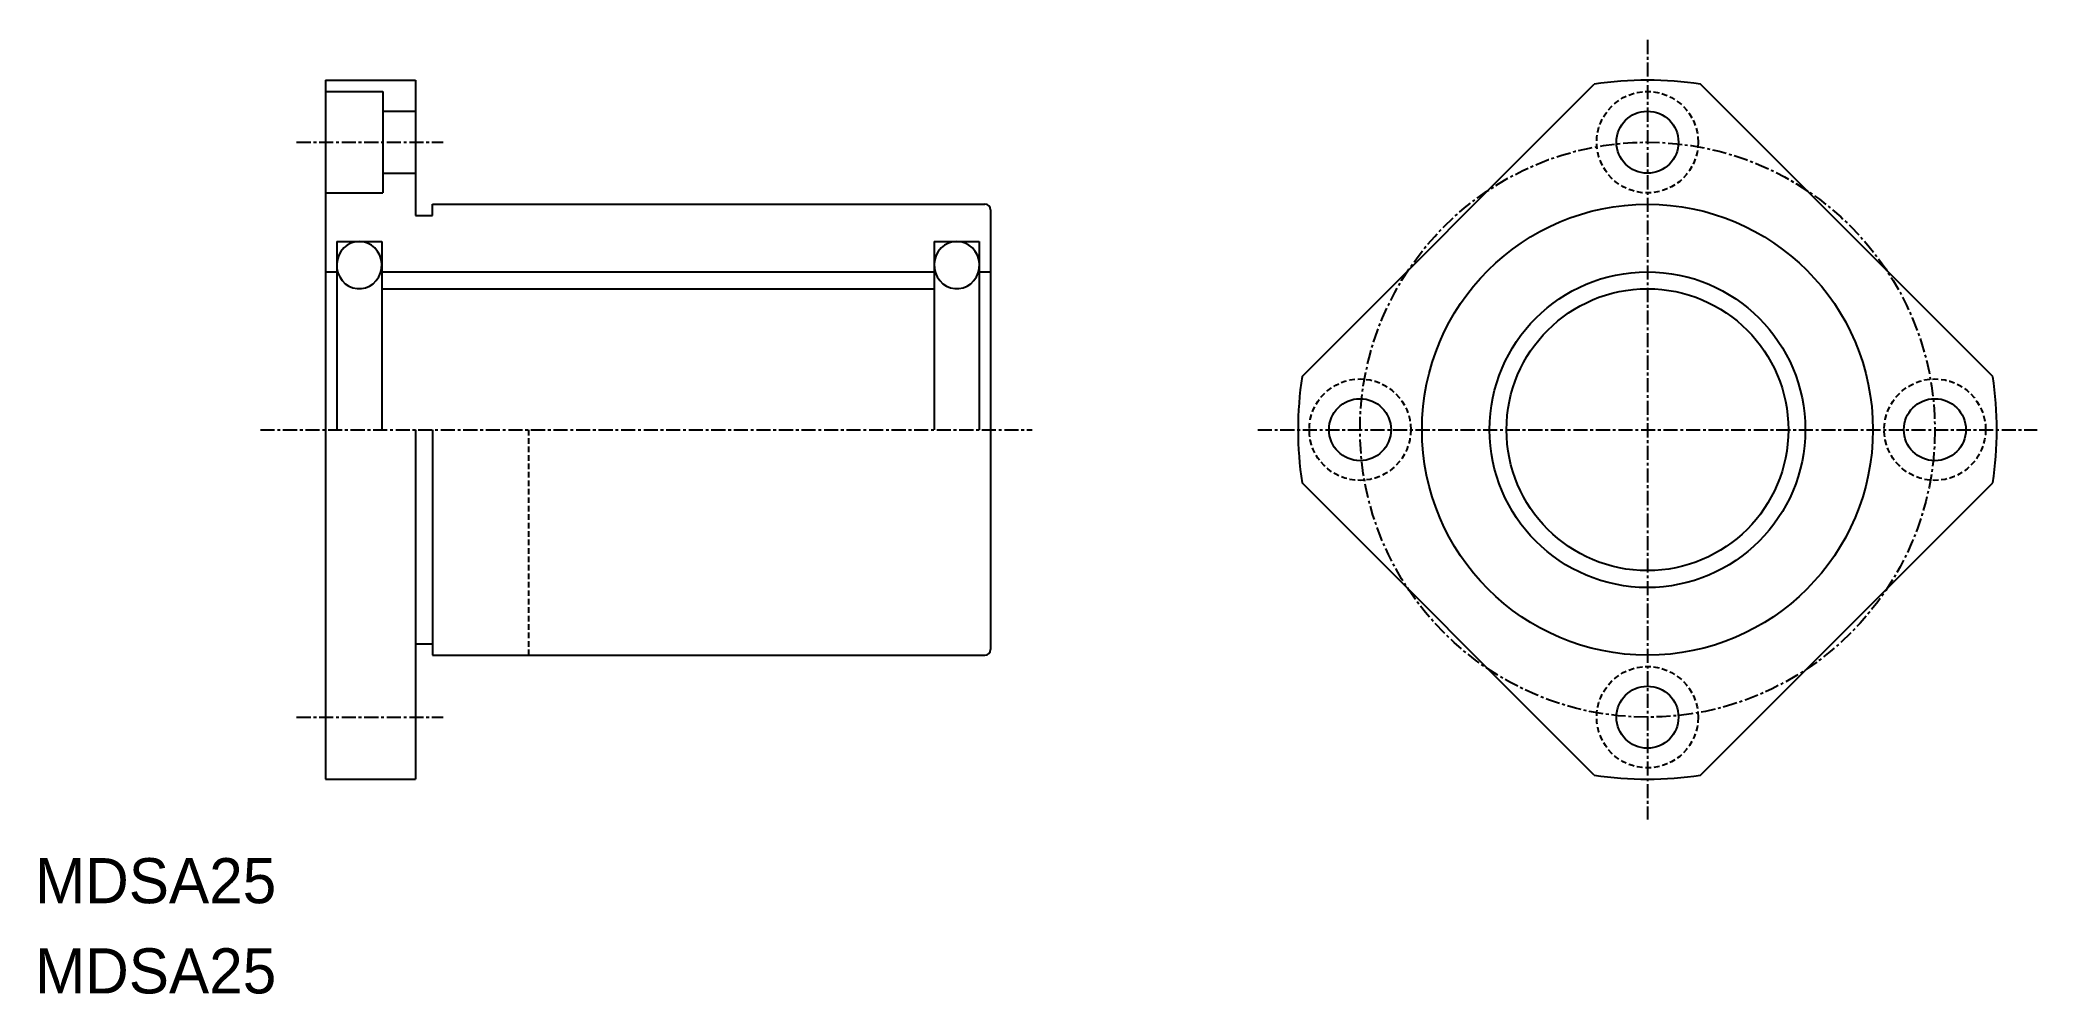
# Model space of a CAD drawing. Extents: x 10 to 188, y 10 to 95.
import ezdxf

# ---------------------------------------------------------------- set-up
doc = ezdxf.new("R2010")
doc.units = 0
doc.linetypes.add('CENTER', pattern=[2, 1.25, -0.25, 0.25, -0.25])
doc.linetypes.add('DASHED', pattern=[0.75, 0.5, -0.25])
doc.layers.get('0').update_dxf_attribs({"linetype": 'CONTINUOUS'})
doc.layers.add('CENTER', color=1, linetype='CENTER')

msp = doc.modelspace()

# ---------------------------------------------------------------- linework, layer by layer
at = {"color": 7, "linetype": 'CONTINUOUS'}
for p, q in [((35.77, 91), (35.77, 29)), ((35.77, 91), (43.77, 91)), ((43.77, 91), (43.77, 79)), ((122.41, 64.72), (148.33, 90.64)), ((183.68, 64.72), (157.76, 90.64)), ((35.77, 90), (40.87, 90)), ((40.87, 90), (40.87, 81)), ((40.87, 88.25), (43.77, 88.25)), ((40.87, 82.75), (43.77, 82.75)), ((35.77, 81), (40.87, 81)), ((45.27, 80), (94.27, 80)), ((45.27, 79), (45.27, 80)), ((43.77, 79), (45.27, 79)), ((94.77, 79.5), (94.77, 40.5)), ((36.77, 76.7), (36.77, 60)), ((36.77, 76.7), (40.77, 76.7)), ((40.77, 76.7), (40.77, 60)), ((89.77, 76.7), (89.77, 60)), ((89.77, 76.7), (93.77, 76.7)), ((93.77, 76.7), (93.77, 60)), ((135.37, 77.68), (135.37, 77.68)), ((35.77, 74), (36.77, 74)), ((40.77, 74), (89.77, 74)), ((93.77, 74), (94.77, 74)), ((40.77, 72.5), (89.77, 72.5)), ((128.89, 71.2), (128.89, 71.2)), ((43.77, 60), (43.77, 29)), ((45.27, 60), (45.27, 40)), ((148.33, 29.36), (122.41, 55.28)), ((157.76, 29.36), (183.68, 55.28)), ((43.77, 41), (45.27, 41)), ((45.27, 40), (94.27, 40)), ((35.77, 29), (43.77, 29))]:
    msp.add_line(p, q, dxfattribs=at)
at = {"color": 3, "linetype": 'DASHED'}
msp.add_line((53.77, 60), (53.77, 40), dxfattribs=at)
at = {"color": 7, "linetype": 'CONTINUOUS', "flags": 128}
for points in [[(38.77, 76.7), (38.39, 76.66), (38.03, 76.55), (37.69, 76.37), (37.39, 76.12), (37.14, 75.82), (36.95, 75.47), (36.83, 75.1), (36.77, 74.7), (36.79, 74.3), (36.88, 73.91), (37.04, 73.55), (37.26, 73.22), (37.53, 72.95), (37.85, 72.73), (38.21, 72.58), (38.58, 72.51), (38.96, 72.51), (39.33, 72.58), (39.69, 72.73), (40.01, 72.95), (40.28, 73.22), (40.5, 73.55), (40.66, 73.91), (40.75, 74.3), (40.77, 74.7), (40.71, 75.09), (40.59, 75.47), (40.4, 75.82), (40.15, 76.12), (39.85, 76.37), (39.51, 76.55), (39.15, 76.66)], [(91.78, 76.7), (91.4, 76.66), (91.03, 76.55), (90.69, 76.37), (90.39, 76.12), (90.14, 75.82), (89.95, 75.47), (89.83, 75.09), (89.77, 74.7), (89.79, 74.3), (89.88, 73.91), (90.04, 73.55), (90.26, 73.22), (90.54, 72.95), (90.86, 72.73), (91.21, 72.58), (91.59, 72.51), (91.97, 72.51), (92.34, 72.58), (92.7, 72.73), (93.02, 72.95), (93.3, 73.22), (93.52, 73.55), (93.68, 73.91), (93.77, 74.3), (93.78, 74.7), (93.73, 75.09), (93.61, 75.47), (93.41, 75.82), (93.16, 76.12), (92.86, 76.37), (92.52, 76.55), (92.16, 76.66)]]:
    msp.add_lwpolyline(points, close=True, dxfattribs=at)
at = {"color": 3, "linetype": 'DASHED'}
for centre in [(153.05, 85.5), (127.55, 60), (178.55, 60), (153.05, 34.5)]:
    msp.add_circle(centre, 4.5, dxfattribs=at)
at = {"color": 7, "linetype": 'CONTINUOUS'}
for centre, radius in [((153.05, 85.5), 2.75), ((153.05, 60), 20), ((153.05, 60), 14), ((153.05, 60), 12.5), ((127.55, 60), 2.75), ((178.55, 60), 2.75), ((153.05, 34.5), 2.75)]:
    msp.add_circle(centre, radius, dxfattribs=at)
for centre, radius, start, end in [((153.05, 60), 31, 81.2493, 98.7507), ((94.27, 79.5), 0.5, 360, 90), ((153.05, 60), 31, 171.2493, 188.7507), ((153.05, 60), 31, 351.2493, 8.7507), ((94.27, 40.5), 0.5, 270, 0), ((153.05, 60), 31, 261.2493, 278.7507)]:
    msp.add_arc(centre, radius, start, end, dxfattribs=at)
at = {"layer": 'CENTER', "color": 1, "linetype": 'CENTER'}
for p, q in [((153.05, 94.57), (153.05, 25.43)), ((33.21, 85.5), (46.21, 85.5)), ((30, 60), (98.48, 60)), ((118.48, 60), (187.62, 60)), ((33.21, 34.5), (46.21, 34.5))]:
    msp.add_line(p, q, dxfattribs=at)
msp.add_circle((153.05, 60), 25.5, dxfattribs=at)

# ---------------------------------------------------------------- texts
at = {"color": 7, "linetype": 'CONTINUOUS'}
for p in [(10, 18), (10, 10)]:
    msp.add_text('MDSA25', height=4, dxfattribs=at).set_placement(p)

doc.saveas('drawing.dxf')
